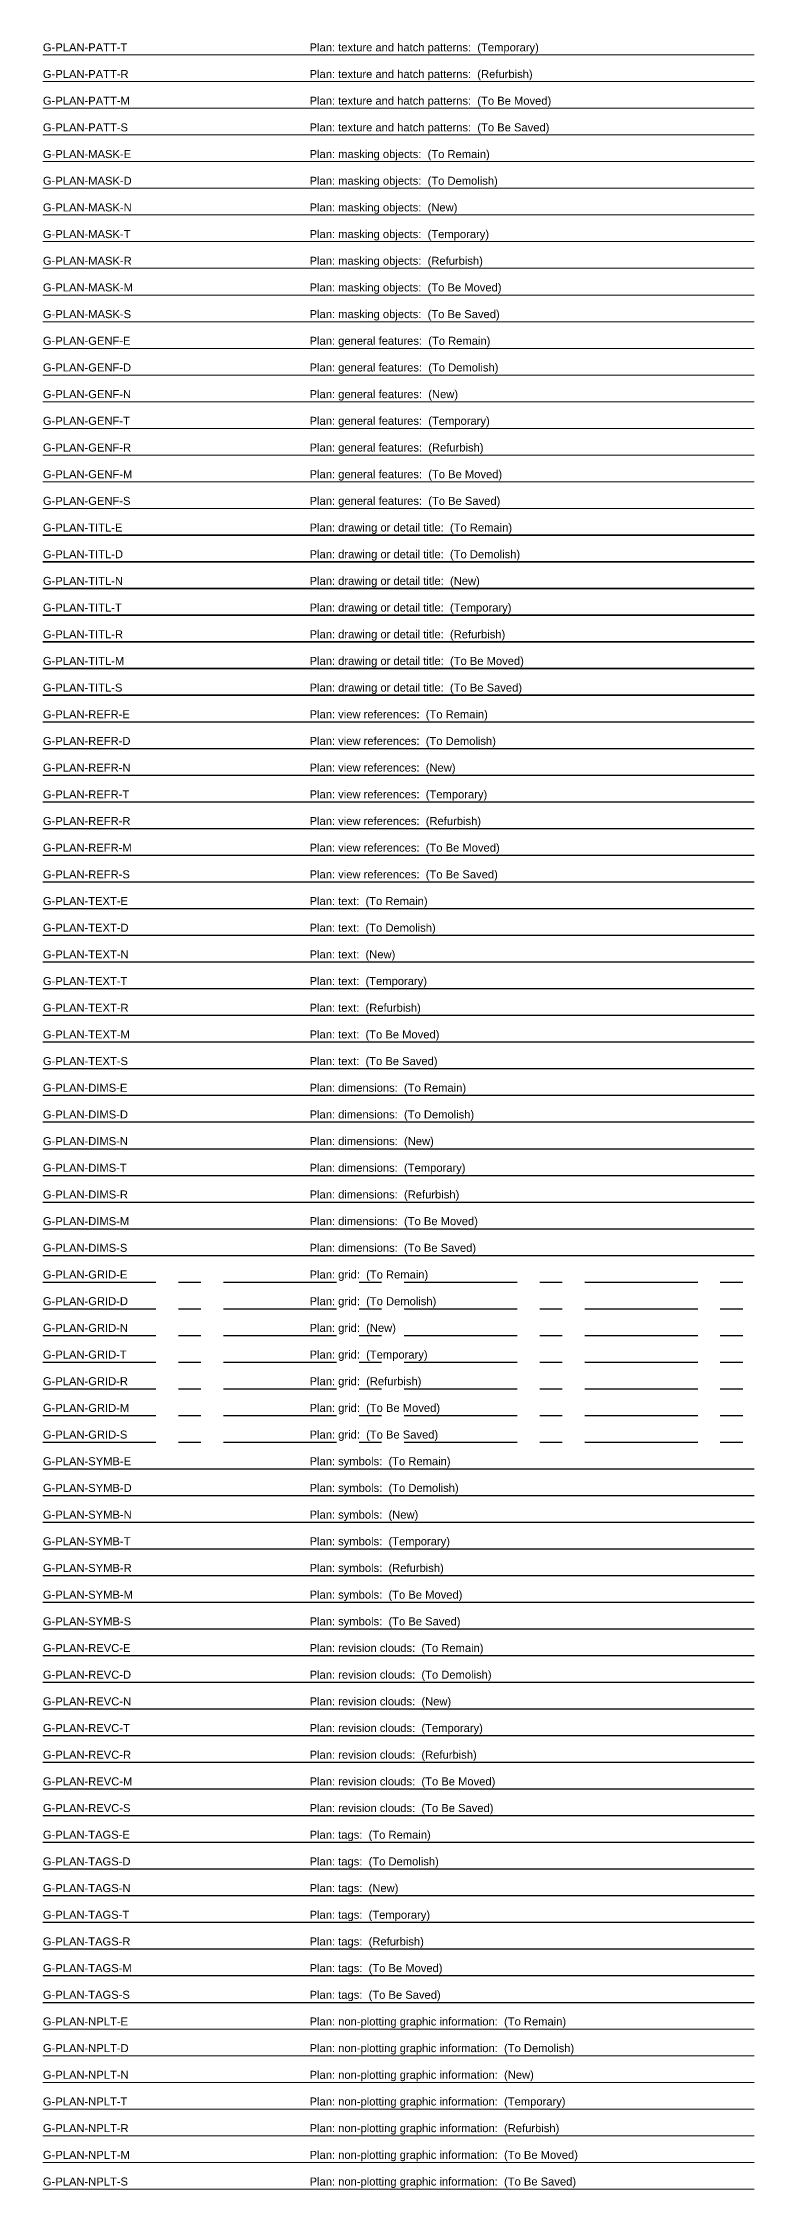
# Model space of a CAD drawing. Header units: millimetres. Extents: x 0 to 200, y -4838 to 3.
# Drawn here: x 0 to 200, y -4838 to -4234 of the extents above; entities that cross this region are included whole.
import ezdxf

# ---------------------------------------------------------------- set-up
doc = ezdxf.new("R2010")
doc.units = ezdxf.units.MM
doc.linetypes.add('CENTER', pattern=[50.8, 31.75, -6.35, 6.35, -6.35])
for name, color, linetype, lineweight in [('G-PLAN-DIMS-D', 11, 'Continuous', 25), ('G-PLAN-DIMS-E', 201, 'Continuous', 25), ('G-PLAN-DIMS-M', 51, 'Continuous', 25), ('G-PLAN-DIMS-N', 171, 'Continuous', 25), ('G-PLAN-DIMS-R', 131, 'Continuous', 25), ('G-PLAN-DIMS-S', 101, 'Continuous', 25), ('G-PLAN-DIMS-T', 31, 'Continuous', 25), ('G-PLAN-GENF-D', 10, 'Continuous', 18), ('G-PLAN-GENF-E', 200, 'Continuous', 18), ('G-PLAN-GENF-M', 50, 'Continuous', 18), ('G-PLAN-GENF-N', 170, 'Continuous', 18), ('G-PLAN-GENF-R', 130, 'Continuous', 18), ('G-PLAN-GENF-S', 100, 'Continuous', 18), ('G-PLAN-GENF-T', 30, 'Continuous', 18), ('G-PLAN-GRID-D', 11, 'CENTER', 25), ('G-PLAN-GRID-E', 201, 'CENTER', 25), ('G-PLAN-GRID-M', 51, 'CENTER', 25), ('G-PLAN-GRID-N', 171, 'CENTER', 25), ('G-PLAN-GRID-R', 131, 'CENTER', 25), ('G-PLAN-GRID-S', 101, 'CENTER', 25), ('G-PLAN-GRID-T', 31, 'CENTER', 25), ('G-PLAN-MASK-D', 10, 'Continuous', 18), ('G-PLAN-MASK-E', 200, 'Continuous', 18), ('G-PLAN-MASK-M', 50, 'Continuous', 18), ('G-PLAN-MASK-N', 170, 'Continuous', 18), ('G-PLAN-MASK-R', 130, 'Continuous', 18), ('G-PLAN-MASK-S', 100, 'Continuous', 18), ('G-PLAN-MASK-T', 30, 'Continuous', 18), ('G-PLAN-PATT-M', 59, 'Continuous', 13), ('G-PLAN-PATT-R', 139, 'Continuous', 13), ('G-PLAN-PATT-S', 109, 'Continuous', 13), ('G-PLAN-PATT-T', 39, 'Continuous', 13), ('G-PLAN-REFR-D', 11, 'Continuous', 25), ('G-PLAN-REFR-E', 201, 'Continuous', 25), ('G-PLAN-REFR-M', 51, 'Continuous', 25), ('G-PLAN-REFR-N', 171, 'Continuous', 25), ('G-PLAN-REFR-R', 131, 'Continuous', 25), ('G-PLAN-REFR-S', 101, 'Continuous', 25), ('G-PLAN-REFR-T', 31, 'Continuous', 25), ('G-PLAN-REVC-D', 71, 'Continuous', 25), ('G-PLAN-REVC-E', 71, 'Continuous', 25), ('G-PLAN-REVC-M', 71, 'Continuous', 25), ('G-PLAN-REVC-N', 71, 'Continuous', 25), ('G-PLAN-REVC-R', 71, 'Continuous', 25), ('G-PLAN-REVC-S', 71, 'Continuous', 25), ('G-PLAN-REVC-T', 71, 'Continuous', 25), ('G-PLAN-SYMB-D', 11, 'Continuous', 25), ('G-PLAN-SYMB-E', 201, 'Continuous', 25), ('G-PLAN-SYMB-M', 51, 'Continuous', 25), ('G-PLAN-SYMB-N', 171, 'Continuous', 25), ('G-PLAN-SYMB-R', 131, 'Continuous', 25), ('G-PLAN-SYMB-S', 101, 'Continuous', 25), ('G-PLAN-SYMB-T', 31, 'Continuous', 25), ('G-PLAN-TAGS-D', 11, 'Continuous', 25), ('G-PLAN-TAGS-E', 201, 'Continuous', 25), ('G-PLAN-TAGS-M', 51, 'Continuous', 25), ('G-PLAN-TAGS-N', 171, 'Continuous', 25), ('G-PLAN-TAGS-R', 131, 'Continuous', 25), ('G-PLAN-TAGS-S', 101, 'Continuous', 25), ('G-PLAN-TAGS-T', 31, 'Continuous', 25), ('G-PLAN-TEXT-D', 11, 'Continuous', 25), ('G-PLAN-TEXT-E', 201, 'Continuous', 25), ('G-PLAN-TEXT-M', 51, 'Continuous', 25), ('G-PLAN-TEXT-N', 171, 'Continuous', 25), ('G-PLAN-TEXT-R', 131, 'Continuous', 25), ('G-PLAN-TEXT-S', 101, 'Continuous', 25), ('G-PLAN-TEXT-T', 31, 'Continuous', 25), ('G-PLAN-TITL-D', 13, 'Continuous', 35), ('G-PLAN-TITL-E', 203, 'Continuous', 35), ('G-PLAN-TITL-M', 53, 'Continuous', 35), ('G-PLAN-TITL-N', 173, 'Continuous', 35), ('G-PLAN-TITL-R', 133, 'Continuous', 35), ('G-PLAN-TITL-S', 103, 'Continuous', 35), ('G-PLAN-TITL-T', 33, 'Continuous', 35)]:
    doc.layers.add(name, color=color, linetype=linetype, lineweight=lineweight)
for name, color, linetype, lineweight, plot in [('G-PLAN-NPLT-D', 140, 'Continuous', 18, False), ('G-PLAN-NPLT-E', 140, 'Continuous', 18, False), ('G-PLAN-NPLT-M', 140, 'Continuous', 18, False), ('G-PLAN-NPLT-N', 140, 'Continuous', 18, False), ('G-PLAN-NPLT-R', 140, 'Continuous', 18, False), ('G-PLAN-NPLT-S', 140, 'Continuous', 18, False), ('G-PLAN-NPLT-T', 140, 'Continuous', 18, False)]:
    doc.layers.add(name, color=color, linetype=linetype, lineweight=lineweight, plot=plot)
doc.styles.get("Standard").update_dxf_attribs({"font": 'arial.ttf'})

# ---------------------------------------------------------------- blocks, each defined once
blk = doc.blocks.new('AecLayers_SingleLetter_Augmented_UpperPhasing_G_2D')
at = {"layer": 'G-PLAN-DIMS-D'}
blk.add_line((0, -4537.5), (200, -4537.5), dxfattribs=at)
at = {"layer": 'G-PLAN-DIMS-E'}
blk.add_line((0, -4530), (200, -4530), dxfattribs=at)
at = {"layer": 'G-PLAN-DIMS-M'}
blk.add_line((0, -4567.5), (200, -4567.5), dxfattribs=at)
at = {"layer": 'G-PLAN-DIMS-N'}
blk.add_line((0, -4545), (200, -4545), dxfattribs=at)
at = {"layer": 'G-PLAN-DIMS-R'}
blk.add_line((0, -4560), (200, -4560), dxfattribs=at)
at = {"layer": 'G-PLAN-DIMS-S'}
blk.add_line((0, -4575), (200, -4575), dxfattribs=at)
at = {"layer": 'G-PLAN-DIMS-T'}
blk.add_line((0, -4552.5), (200, -4552.5), dxfattribs=at)
at = {"layer": 'G-PLAN-GENF-D'}
blk.add_line((0, -4327.5), (200, -4327.5), dxfattribs=at)
at = {"layer": 'G-PLAN-GENF-E'}
blk.add_line((0, -4320), (200, -4320), dxfattribs=at)
at = {"layer": 'G-PLAN-GENF-M'}
blk.add_line((0, -4357.5), (200, -4357.5), dxfattribs=at)
at = {"layer": 'G-PLAN-GENF-N'}
blk.add_line((0, -4335), (200, -4335), dxfattribs=at)
at = {"layer": 'G-PLAN-GENF-R'}
blk.add_line((0, -4350), (200, -4350), dxfattribs=at)
at = {"layer": 'G-PLAN-GENF-S'}
blk.add_line((0, -4365), (200, -4365), dxfattribs=at)
at = {"layer": 'G-PLAN-GENF-T'}
blk.add_line((0, -4342.5), (200, -4342.5), dxfattribs=at)
at = {"layer": 'G-PLAN-GRID-D'}
blk.add_line((0, -4590), (200, -4590), dxfattribs=at)
at = {"layer": 'G-PLAN-GRID-E'}
blk.add_line((0, -4582.5), (200, -4582.5), dxfattribs=at)
at = {"layer": 'G-PLAN-GRID-M'}
blk.add_line((0, -4620), (200, -4620), dxfattribs=at)
at = {"layer": 'G-PLAN-GRID-N'}
blk.add_line((0, -4597.5), (200, -4597.5), dxfattribs=at)
at = {"layer": 'G-PLAN-GRID-R'}
blk.add_line((0, -4612.5), (200, -4612.5), dxfattribs=at)
at = {"layer": 'G-PLAN-GRID-S'}
blk.add_line((0, -4627.5), (200, -4627.5), dxfattribs=at)
at = {"layer": 'G-PLAN-GRID-T'}
blk.add_line((0, -4605), (200, -4605), dxfattribs=at)
at = {"layer": 'G-PLAN-MASK-D'}
blk.add_line((0, -4275), (200, -4275), dxfattribs=at)
at = {"layer": 'G-PLAN-MASK-E'}
blk.add_line((0, -4267.5), (200, -4267.5), dxfattribs=at)
at = {"layer": 'G-PLAN-MASK-M'}
blk.add_line((0, -4305), (200, -4305), dxfattribs=at)
at = {"layer": 'G-PLAN-MASK-N'}
blk.add_line((0, -4282.5), (200, -4282.5), dxfattribs=at)
at = {"layer": 'G-PLAN-MASK-R'}
blk.add_line((0, -4297.5), (200, -4297.5), dxfattribs=at)
at = {"layer": 'G-PLAN-MASK-S'}
blk.add_line((0, -4312.5), (200, -4312.5), dxfattribs=at)
at = {"layer": 'G-PLAN-MASK-T'}
blk.add_line((0, -4290), (200, -4290), dxfattribs=at)
at = {"layer": 'G-PLAN-NPLT-D'}
blk.add_line((0, -4800), (200, -4800), dxfattribs=at)
at = {"layer": 'G-PLAN-NPLT-E'}
blk.add_line((0, -4792.5), (200, -4792.5), dxfattribs=at)
at = {"layer": 'G-PLAN-NPLT-M'}
blk.add_line((0, -4830), (200, -4830), dxfattribs=at)
at = {"layer": 'G-PLAN-NPLT-N'}
blk.add_line((0, -4807.5), (200, -4807.5), dxfattribs=at)
at = {"layer": 'G-PLAN-NPLT-R'}
blk.add_line((0, -4822.5), (200, -4822.5), dxfattribs=at)
at = {"layer": 'G-PLAN-NPLT-S'}
blk.add_line((0, -4837.5), (200, -4837.5), dxfattribs=at)
at = {"layer": 'G-PLAN-NPLT-T'}
blk.add_line((0, -4815), (200, -4815), dxfattribs=at)
at = {"layer": 'G-PLAN-PATT-M'}
blk.add_line((0, -4252.5), (200, -4252.5), dxfattribs=at)
at = {"layer": 'G-PLAN-PATT-R'}
blk.add_line((0, -4245), (200, -4245), dxfattribs=at)
at = {"layer": 'G-PLAN-PATT-S'}
blk.add_line((0, -4260), (200, -4260), dxfattribs=at)
at = {"layer": 'G-PLAN-PATT-T'}
blk.add_line((0, -4237.5), (200, -4237.5), dxfattribs=at)
at = {"layer": 'G-PLAN-REFR-D'}
blk.add_line((0, -4432.5), (200, -4432.5), dxfattribs=at)
at = {"layer": 'G-PLAN-REFR-E'}
blk.add_line((0, -4425), (200, -4425), dxfattribs=at)
at = {"layer": 'G-PLAN-REFR-M'}
blk.add_line((0, -4462.5), (200, -4462.5), dxfattribs=at)
at = {"layer": 'G-PLAN-REFR-N'}
blk.add_line((0, -4440), (200, -4440), dxfattribs=at)
at = {"layer": 'G-PLAN-REFR-R'}
blk.add_line((0, -4455), (200, -4455), dxfattribs=at)
at = {"layer": 'G-PLAN-REFR-S'}
blk.add_line((0, -4470), (200, -4470), dxfattribs=at)
at = {"layer": 'G-PLAN-REFR-T'}
blk.add_line((0, -4447.5), (200, -4447.5), dxfattribs=at)
at = {"layer": 'G-PLAN-REVC-D'}
blk.add_line((0, -4695), (200, -4695), dxfattribs=at)
at = {"layer": 'G-PLAN-REVC-E'}
blk.add_line((0, -4687.5), (200, -4687.5), dxfattribs=at)
at = {"layer": 'G-PLAN-REVC-M'}
blk.add_line((0, -4725), (200, -4725), dxfattribs=at)
at = {"layer": 'G-PLAN-REVC-N'}
blk.add_line((0, -4702.5), (200, -4702.5), dxfattribs=at)
at = {"layer": 'G-PLAN-REVC-R'}
blk.add_line((0, -4717.5), (200, -4717.5), dxfattribs=at)
at = {"layer": 'G-PLAN-REVC-S'}
blk.add_line((0, -4732.5), (200, -4732.5), dxfattribs=at)
at = {"layer": 'G-PLAN-REVC-T'}
blk.add_line((0, -4710), (200, -4710), dxfattribs=at)
at = {"layer": 'G-PLAN-SYMB-D'}
blk.add_line((0, -4642.5), (200, -4642.5), dxfattribs=at)
at = {"layer": 'G-PLAN-SYMB-E'}
blk.add_line((0, -4635), (200, -4635), dxfattribs=at)
at = {"layer": 'G-PLAN-SYMB-M'}
blk.add_line((0, -4672.5), (200, -4672.5), dxfattribs=at)
at = {"layer": 'G-PLAN-SYMB-N'}
blk.add_line((0, -4650), (200, -4650), dxfattribs=at)
at = {"layer": 'G-PLAN-SYMB-R'}
blk.add_line((0, -4665), (200, -4665), dxfattribs=at)
at = {"layer": 'G-PLAN-SYMB-S'}
blk.add_line((0, -4680), (200, -4680), dxfattribs=at)
at = {"layer": 'G-PLAN-SYMB-T'}
blk.add_line((0, -4657.5), (200, -4657.5), dxfattribs=at)
at = {"layer": 'G-PLAN-TAGS-D'}
blk.add_line((0, -4747.5), (200, -4747.5), dxfattribs=at)
at = {"layer": 'G-PLAN-TAGS-E'}
blk.add_line((0, -4740), (200, -4740), dxfattribs=at)
at = {"layer": 'G-PLAN-TAGS-M'}
blk.add_line((0, -4777.5), (200, -4777.5), dxfattribs=at)
at = {"layer": 'G-PLAN-TAGS-N'}
blk.add_line((0, -4755), (200, -4755), dxfattribs=at)
at = {"layer": 'G-PLAN-TAGS-R'}
blk.add_line((0, -4770), (200, -4770), dxfattribs=at)
at = {"layer": 'G-PLAN-TAGS-S'}
blk.add_line((0, -4785), (200, -4785), dxfattribs=at)
at = {"layer": 'G-PLAN-TAGS-T'}
blk.add_line((0, -4762.5), (200, -4762.5), dxfattribs=at)
at = {"layer": 'G-PLAN-TEXT-D'}
blk.add_line((0, -4485), (200, -4485), dxfattribs=at)
at = {"layer": 'G-PLAN-TEXT-E'}
blk.add_line((0, -4477.5), (200, -4477.5), dxfattribs=at)
at = {"layer": 'G-PLAN-TEXT-M'}
blk.add_line((0, -4515), (200, -4515), dxfattribs=at)
at = {"layer": 'G-PLAN-TEXT-N'}
blk.add_line((0, -4492.5), (200, -4492.5), dxfattribs=at)
at = {"layer": 'G-PLAN-TEXT-R'}
blk.add_line((0, -4507.5), (200, -4507.5), dxfattribs=at)
at = {"layer": 'G-PLAN-TEXT-S'}
blk.add_line((0, -4522.5), (200, -4522.5), dxfattribs=at)
at = {"layer": 'G-PLAN-TEXT-T'}
blk.add_line((0, -4500), (200, -4500), dxfattribs=at)
at = {"layer": 'G-PLAN-TITL-D'}
blk.add_line((0, -4380), (200, -4380), dxfattribs=at)
at = {"layer": 'G-PLAN-TITL-E'}
blk.add_line((0, -4372.5), (200, -4372.5), dxfattribs=at)
at = {"layer": 'G-PLAN-TITL-M'}
blk.add_line((0, -4410), (200, -4410), dxfattribs=at)
at = {"layer": 'G-PLAN-TITL-N'}
blk.add_line((0, -4387.5), (200, -4387.5), dxfattribs=at)
at = {"layer": 'G-PLAN-TITL-R'}
blk.add_line((0, -4402.5), (200, -4402.5), dxfattribs=at)
at = {"layer": 'G-PLAN-TITL-S'}
blk.add_line((0, -4417.5), (200, -4417.5), dxfattribs=at)
at = {"layer": 'G-PLAN-TITL-T'}
blk.add_line((0, -4395), (200, -4395), dxfattribs=at)
at = {"layer": 'G-PLAN-DIMS-D'}
for s, p in [('G-PLAN-DIMS-D', (0, -4536.5)), ('Plan: dimensions:  (To Demolish)', (75, -4536.5))]:
    blk.add_text(s, height=2.25, dxfattribs=at).set_placement(p)
at = {"layer": 'G-PLAN-DIMS-E'}
for s, p in [('G-PLAN-DIMS-E', (0, -4529)), ('Plan: dimensions:  (To Remain)', (75, -4529))]:
    blk.add_text(s, height=2.25, dxfattribs=at).set_placement(p)
at = {"layer": 'G-PLAN-DIMS-M'}
for s, p in [('G-PLAN-DIMS-M', (0, -4566.5)), ('Plan: dimensions:  (To Be Moved)', (75, -4566.5))]:
    blk.add_text(s, height=2.25, dxfattribs=at).set_placement(p)
at = {"layer": 'G-PLAN-DIMS-N'}
for s, p in [('G-PLAN-DIMS-N', (0, -4544)), ('Plan: dimensions:  (New)', (75, -4544))]:
    blk.add_text(s, height=2.25, dxfattribs=at).set_placement(p)
at = {"layer": 'G-PLAN-DIMS-R'}
for s, p in [('G-PLAN-DIMS-R', (0, -4559)), ('Plan: dimensions:  (Refurbish)', (75, -4559))]:
    blk.add_text(s, height=2.25, dxfattribs=at).set_placement(p)
at = {"layer": 'G-PLAN-DIMS-S'}
for s, p in [('G-PLAN-DIMS-S', (0, -4574)), ('Plan: dimensions:  (To Be Saved)', (75, -4574))]:
    blk.add_text(s, height=2.25, dxfattribs=at).set_placement(p)
at = {"layer": 'G-PLAN-DIMS-T'}
for s, p in [('G-PLAN-DIMS-T', (0, -4551.5)), ('Plan: dimensions:  (Temporary)', (75, -4551.5))]:
    blk.add_text(s, height=2.25, dxfattribs=at).set_placement(p)
at = {"layer": 'G-PLAN-GENF-D'}
for s, p in [('G-PLAN-GENF-D', (0, -4326.5)), ('Plan: general features:  (To Demolish)', (75, -4326.5))]:
    blk.add_text(s, height=2.25, dxfattribs=at).set_placement(p)
at = {"layer": 'G-PLAN-GENF-E'}
for s, p in [('G-PLAN-GENF-E', (0, -4319)), ('Plan: general features:  (To Remain)', (75, -4319))]:
    blk.add_text(s, height=2.25, dxfattribs=at).set_placement(p)
at = {"layer": 'G-PLAN-GENF-M'}
for s, p in [('G-PLAN-GENF-M', (0, -4356.5)), ('Plan: general features:  (To Be Moved)', (75, -4356.5))]:
    blk.add_text(s, height=2.25, dxfattribs=at).set_placement(p)
at = {"layer": 'G-PLAN-GENF-N'}
for s, p in [('G-PLAN-GENF-N', (0, -4334)), ('Plan: general features:  (New)', (75, -4334))]:
    blk.add_text(s, height=2.25, dxfattribs=at).set_placement(p)
at = {"layer": 'G-PLAN-GENF-R'}
for s, p in [('G-PLAN-GENF-R', (0, -4349)), ('Plan: general features:  (Refurbish)', (75, -4349))]:
    blk.add_text(s, height=2.25, dxfattribs=at).set_placement(p)
at = {"layer": 'G-PLAN-GENF-S'}
for s, p in [('G-PLAN-GENF-S', (0, -4364)), ('Plan: general features:  (To Be Saved)', (75, -4364))]:
    blk.add_text(s, height=2.25, dxfattribs=at).set_placement(p)
at = {"layer": 'G-PLAN-GENF-T'}
for s, p in [('G-PLAN-GENF-T', (0, -4341.5)), ('Plan: general features:  (Temporary)', (75, -4341.5))]:
    blk.add_text(s, height=2.25, dxfattribs=at).set_placement(p)
at = {"layer": 'G-PLAN-GRID-D'}
for s, p in [('G-PLAN-GRID-D', (0, -4589)), ('Plan: grid:  (To Demolish)', (75, -4589))]:
    blk.add_text(s, height=2.25, dxfattribs=at).set_placement(p)
at = {"layer": 'G-PLAN-GRID-E'}
for s, p in [('G-PLAN-GRID-E', (0, -4581.5)), ('Plan: grid:  (To Remain)', (75, -4581.5))]:
    blk.add_text(s, height=2.25, dxfattribs=at).set_placement(p)
at = {"layer": 'G-PLAN-GRID-M'}
for s, p in [('G-PLAN-GRID-M', (0, -4619)), ('Plan: grid:  (To Be Moved)', (75, -4619))]:
    blk.add_text(s, height=2.25, dxfattribs=at).set_placement(p)
at = {"layer": 'G-PLAN-GRID-N'}
for s, p in [('G-PLAN-GRID-N', (0, -4596.5)), ('Plan: grid:  (New)', (75, -4596.5))]:
    blk.add_text(s, height=2.25, dxfattribs=at).set_placement(p)
at = {"layer": 'G-PLAN-GRID-R'}
for s, p in [('G-PLAN-GRID-R', (0, -4611.5)), ('Plan: grid:  (Refurbish)', (75, -4611.5))]:
    blk.add_text(s, height=2.25, dxfattribs=at).set_placement(p)
at = {"layer": 'G-PLAN-GRID-S'}
for s, p in [('G-PLAN-GRID-S', (0, -4626.5)), ('Plan: grid:  (To Be Saved)', (75, -4626.5))]:
    blk.add_text(s, height=2.25, dxfattribs=at).set_placement(p)
at = {"layer": 'G-PLAN-GRID-T'}
for s, p in [('G-PLAN-GRID-T', (0, -4604)), ('Plan: grid:  (Temporary)', (75, -4604))]:
    blk.add_text(s, height=2.25, dxfattribs=at).set_placement(p)
at = {"layer": 'G-PLAN-MASK-D'}
for s, p in [('G-PLAN-MASK-D', (0, -4274)), ('Plan: masking objects:  (To Demolish)', (75, -4274))]:
    blk.add_text(s, height=2.25, dxfattribs=at).set_placement(p)
at = {"layer": 'G-PLAN-MASK-E'}
for s, p in [('G-PLAN-MASK-E', (0, -4266.5)), ('Plan: masking objects:  (To Remain)', (75, -4266.5))]:
    blk.add_text(s, height=2.25, dxfattribs=at).set_placement(p)
at = {"layer": 'G-PLAN-MASK-M'}
for s, p in [('G-PLAN-MASK-M', (0, -4304)), ('Plan: masking objects:  (To Be Moved)', (75, -4304))]:
    blk.add_text(s, height=2.25, dxfattribs=at).set_placement(p)
at = {"layer": 'G-PLAN-MASK-N'}
for s, p in [('G-PLAN-MASK-N', (0, -4281.5)), ('Plan: masking objects:  (New)', (75, -4281.5))]:
    blk.add_text(s, height=2.25, dxfattribs=at).set_placement(p)
at = {"layer": 'G-PLAN-MASK-R'}
for s, p in [('G-PLAN-MASK-R', (0, -4296.5)), ('Plan: masking objects:  (Refurbish)', (75, -4296.5))]:
    blk.add_text(s, height=2.25, dxfattribs=at).set_placement(p)
at = {"layer": 'G-PLAN-MASK-S'}
for s, p in [('G-PLAN-MASK-S', (0, -4311.5)), ('Plan: masking objects:  (To Be Saved)', (75, -4311.5))]:
    blk.add_text(s, height=2.25, dxfattribs=at).set_placement(p)
at = {"layer": 'G-PLAN-MASK-T'}
for s, p in [('G-PLAN-MASK-T', (0, -4289)), ('Plan: masking objects:  (Temporary)', (75, -4289))]:
    blk.add_text(s, height=2.25, dxfattribs=at).set_placement(p)
at = {"layer": 'G-PLAN-NPLT-D'}
for s, p in [('G-PLAN-NPLT-D', (0, -4799)), ('Plan: non-plotting graphic information:  (To Demolish)', (75, -4799))]:
    blk.add_text(s, height=2.25, dxfattribs=at).set_placement(p)
at = {"layer": 'G-PLAN-NPLT-E'}
for s, p in [('G-PLAN-NPLT-E', (0, -4791.5)), ('Plan: non-plotting graphic information:  (To Remain)', (75, -4791.5))]:
    blk.add_text(s, height=2.25, dxfattribs=at).set_placement(p)
at = {"layer": 'G-PLAN-NPLT-M'}
for s, p in [('G-PLAN-NPLT-M', (0, -4829)), ('Plan: non-plotting graphic information:  (To Be Moved)', (75, -4829))]:
    blk.add_text(s, height=2.25, dxfattribs=at).set_placement(p)
at = {"layer": 'G-PLAN-NPLT-N'}
for s, p in [('G-PLAN-NPLT-N', (0, -4806.5)), ('Plan: non-plotting graphic information:  (New)', (75, -4806.5))]:
    blk.add_text(s, height=2.25, dxfattribs=at).set_placement(p)
at = {"layer": 'G-PLAN-NPLT-R'}
for s, p in [('G-PLAN-NPLT-R', (0, -4821.5)), ('Plan: non-plotting graphic information:  (Refurbish)', (75, -4821.5))]:
    blk.add_text(s, height=2.25, dxfattribs=at).set_placement(p)
at = {"layer": 'G-PLAN-NPLT-S'}
for s, p in [('G-PLAN-NPLT-S', (0, -4836.5)), ('Plan: non-plotting graphic information:  (To Be Saved)', (75, -4836.5))]:
    blk.add_text(s, height=2.25, dxfattribs=at).set_placement(p)
at = {"layer": 'G-PLAN-NPLT-T'}
for s, p in [('G-PLAN-NPLT-T', (0, -4814)), ('Plan: non-plotting graphic information:  (Temporary)', (75, -4814))]:
    blk.add_text(s, height=2.25, dxfattribs=at).set_placement(p)
at = {"layer": 'G-PLAN-PATT-M'}
for s, p in [('G-PLAN-PATT-M', (0, -4251.5)), ('Plan: texture and hatch patterns:  (To Be Moved)', (75, -4251.5))]:
    blk.add_text(s, height=2.25, dxfattribs=at).set_placement(p)
at = {"layer": 'G-PLAN-PATT-R'}
for s, p in [('Plan: texture and hatch patterns:  (Refurbish)', (75, -4244)), ('G-PLAN-PATT-R', (0, -4244))]:
    blk.add_text(s, height=2.25, dxfattribs=at).set_placement(p)
at = {"layer": 'G-PLAN-PATT-S'}
for s, p in [('G-PLAN-PATT-S', (0, -4259)), ('Plan: texture and hatch patterns:  (To Be Saved)', (75, -4259))]:
    blk.add_text(s, height=2.25, dxfattribs=at).set_placement(p)
at = {"layer": 'G-PLAN-PATT-T'}
for s, p in [('G-PLAN-PATT-T', (0, -4236.5)), ('Plan: texture and hatch patterns:  (Temporary)', (75, -4236.5))]:
    blk.add_text(s, height=2.25, dxfattribs=at).set_placement(p)
at = {"layer": 'G-PLAN-REFR-D'}
for s, p in [('G-PLAN-REFR-D', (0, -4431.5)), ('Plan: view references:  (To Demolish)', (75, -4431.5))]:
    blk.add_text(s, height=2.25, dxfattribs=at).set_placement(p)
at = {"layer": 'G-PLAN-REFR-E'}
for s, p in [('G-PLAN-REFR-E', (0, -4424)), ('Plan: view references:  (To Remain)', (75, -4424))]:
    blk.add_text(s, height=2.25, dxfattribs=at).set_placement(p)
at = {"layer": 'G-PLAN-REFR-M'}
for s, p in [('G-PLAN-REFR-M', (0, -4461.5)), ('Plan: view references:  (To Be Moved)', (75, -4461.5))]:
    blk.add_text(s, height=2.25, dxfattribs=at).set_placement(p)
at = {"layer": 'G-PLAN-REFR-N'}
for s, p in [('G-PLAN-REFR-N', (0, -4439)), ('Plan: view references:  (New)', (75, -4439))]:
    blk.add_text(s, height=2.25, dxfattribs=at).set_placement(p)
at = {"layer": 'G-PLAN-REFR-R'}
for s, p in [('G-PLAN-REFR-R', (0, -4454)), ('Plan: view references:  (Refurbish)', (75, -4454))]:
    blk.add_text(s, height=2.25, dxfattribs=at).set_placement(p)
at = {"layer": 'G-PLAN-REFR-S'}
for s, p in [('G-PLAN-REFR-S', (0, -4469)), ('Plan: view references:  (To Be Saved)', (75, -4469))]:
    blk.add_text(s, height=2.25, dxfattribs=at).set_placement(p)
at = {"layer": 'G-PLAN-REFR-T'}
for s, p in [('G-PLAN-REFR-T', (0, -4446.5)), ('Plan: view references:  (Temporary)', (75, -4446.5))]:
    blk.add_text(s, height=2.25, dxfattribs=at).set_placement(p)
at = {"layer": 'G-PLAN-REVC-D'}
for s, p in [('G-PLAN-REVC-D', (0, -4694)), ('Plan: revision clouds:  (To Demolish)', (75, -4694))]:
    blk.add_text(s, height=2.25, dxfattribs=at).set_placement(p)
at = {"layer": 'G-PLAN-REVC-E'}
for s, p in [('G-PLAN-REVC-E', (0, -4686.5)), ('Plan: revision clouds:  (To Remain)', (75, -4686.5))]:
    blk.add_text(s, height=2.25, dxfattribs=at).set_placement(p)
at = {"layer": 'G-PLAN-REVC-M'}
for s, p in [('G-PLAN-REVC-M', (0, -4724)), ('Plan: revision clouds:  (To Be Moved)', (75, -4724))]:
    blk.add_text(s, height=2.25, dxfattribs=at).set_placement(p)
at = {"layer": 'G-PLAN-REVC-N'}
for s, p in [('G-PLAN-REVC-N', (0, -4701.5)), ('Plan: revision clouds:  (New)', (75, -4701.5))]:
    blk.add_text(s, height=2.25, dxfattribs=at).set_placement(p)
at = {"layer": 'G-PLAN-REVC-R'}
for s, p in [('G-PLAN-REVC-R', (0, -4716.5)), ('Plan: revision clouds:  (Refurbish)', (75, -4716.5))]:
    blk.add_text(s, height=2.25, dxfattribs=at).set_placement(p)
at = {"layer": 'G-PLAN-REVC-S'}
for s, p in [('G-PLAN-REVC-S', (0, -4731.5)), ('Plan: revision clouds:  (To Be Saved)', (75, -4731.5))]:
    blk.add_text(s, height=2.25, dxfattribs=at).set_placement(p)
at = {"layer": 'G-PLAN-REVC-T'}
for s, p in [('G-PLAN-REVC-T', (0, -4709)), ('Plan: revision clouds:  (Temporary)', (75, -4709))]:
    blk.add_text(s, height=2.25, dxfattribs=at).set_placement(p)
at = {"layer": 'G-PLAN-SYMB-D'}
for s, p in [('G-PLAN-SYMB-D', (0, -4641.5)), ('Plan: symbols:  (To Demolish)', (75, -4641.5))]:
    blk.add_text(s, height=2.25, dxfattribs=at).set_placement(p)
at = {"layer": 'G-PLAN-SYMB-E'}
for s, p in [('G-PLAN-SYMB-E', (0, -4634)), ('Plan: symbols:  (To Remain)', (75, -4634))]:
    blk.add_text(s, height=2.25, dxfattribs=at).set_placement(p)
at = {"layer": 'G-PLAN-SYMB-M'}
for s, p in [('G-PLAN-SYMB-M', (0, -4671.5)), ('Plan: symbols:  (To Be Moved)', (75, -4671.5))]:
    blk.add_text(s, height=2.25, dxfattribs=at).set_placement(p)
at = {"layer": 'G-PLAN-SYMB-N'}
for s, p in [('G-PLAN-SYMB-N', (0, -4649)), ('Plan: symbols:  (New)', (75, -4649))]:
    blk.add_text(s, height=2.25, dxfattribs=at).set_placement(p)
at = {"layer": 'G-PLAN-SYMB-R'}
for s, p in [('G-PLAN-SYMB-R', (0, -4664)), ('Plan: symbols:  (Refurbish)', (75, -4664))]:
    blk.add_text(s, height=2.25, dxfattribs=at).set_placement(p)
at = {"layer": 'G-PLAN-SYMB-S'}
for s, p in [('G-PLAN-SYMB-S', (0, -4679)), ('Plan: symbols:  (To Be Saved)', (75, -4679))]:
    blk.add_text(s, height=2.25, dxfattribs=at).set_placement(p)
at = {"layer": 'G-PLAN-SYMB-T'}
for s, p in [('G-PLAN-SYMB-T', (0, -4656.5)), ('Plan: symbols:  (Temporary)', (75, -4656.5))]:
    blk.add_text(s, height=2.25, dxfattribs=at).set_placement(p)
at = {"layer": 'G-PLAN-TAGS-D'}
for s, p in [('G-PLAN-TAGS-D', (0, -4746.5)), ('Plan: tags:  (To Demolish)', (75, -4746.5))]:
    blk.add_text(s, height=2.25, dxfattribs=at).set_placement(p)
at = {"layer": 'G-PLAN-TAGS-E'}
for s, p in [('G-PLAN-TAGS-E', (0, -4739)), ('Plan: tags:  (To Remain)', (75, -4739))]:
    blk.add_text(s, height=2.25, dxfattribs=at).set_placement(p)
at = {"layer": 'G-PLAN-TAGS-M'}
for s, p in [('G-PLAN-TAGS-M', (0, -4776.5)), ('Plan: tags:  (To Be Moved)', (75, -4776.5))]:
    blk.add_text(s, height=2.25, dxfattribs=at).set_placement(p)
at = {"layer": 'G-PLAN-TAGS-N'}
for s, p in [('G-PLAN-TAGS-N', (0, -4754)), ('Plan: tags:  (New)', (75, -4754))]:
    blk.add_text(s, height=2.25, dxfattribs=at).set_placement(p)
at = {"layer": 'G-PLAN-TAGS-R'}
for s, p in [('G-PLAN-TAGS-R', (0, -4769)), ('Plan: tags:  (Refurbish)', (75, -4769))]:
    blk.add_text(s, height=2.25, dxfattribs=at).set_placement(p)
at = {"layer": 'G-PLAN-TAGS-S'}
for s, p in [('G-PLAN-TAGS-S', (0, -4784)), ('Plan: tags:  (To Be Saved)', (75, -4784))]:
    blk.add_text(s, height=2.25, dxfattribs=at).set_placement(p)
at = {"layer": 'G-PLAN-TAGS-T'}
for s, p in [('G-PLAN-TAGS-T', (0, -4761.5)), ('Plan: tags:  (Temporary)', (75, -4761.5))]:
    blk.add_text(s, height=2.25, dxfattribs=at).set_placement(p)
at = {"layer": 'G-PLAN-TEXT-D'}
for s, p in [('G-PLAN-TEXT-D', (0, -4484)), ('Plan: text:  (To Demolish)', (75, -4484))]:
    blk.add_text(s, height=2.25, dxfattribs=at).set_placement(p)
at = {"layer": 'G-PLAN-TEXT-E'}
for s, p in [('G-PLAN-TEXT-E', (0, -4476.5)), ('Plan: text:  (To Remain)', (75, -4476.5))]:
    blk.add_text(s, height=2.25, dxfattribs=at).set_placement(p)
at = {"layer": 'G-PLAN-TEXT-M'}
for s, p in [('G-PLAN-TEXT-M', (0, -4514)), ('Plan: text:  (To Be Moved)', (75, -4514))]:
    blk.add_text(s, height=2.25, dxfattribs=at).set_placement(p)
at = {"layer": 'G-PLAN-TEXT-N'}
for s, p in [('G-PLAN-TEXT-N', (0, -4491.5)), ('Plan: text:  (New)', (75, -4491.5))]:
    blk.add_text(s, height=2.25, dxfattribs=at).set_placement(p)
at = {"layer": 'G-PLAN-TEXT-R'}
for s, p in [('G-PLAN-TEXT-R', (0, -4506.5)), ('Plan: text:  (Refurbish)', (75, -4506.5))]:
    blk.add_text(s, height=2.25, dxfattribs=at).set_placement(p)
at = {"layer": 'G-PLAN-TEXT-S'}
for s, p in [('G-PLAN-TEXT-S', (0, -4521.5)), ('Plan: text:  (To Be Saved)', (75, -4521.5))]:
    blk.add_text(s, height=2.25, dxfattribs=at).set_placement(p)
at = {"layer": 'G-PLAN-TEXT-T'}
for s, p in [('G-PLAN-TEXT-T', (0, -4499)), ('Plan: text:  (Temporary)', (75, -4499))]:
    blk.add_text(s, height=2.25, dxfattribs=at).set_placement(p)
at = {"layer": 'G-PLAN-TITL-D'}
for s, p in [('G-PLAN-TITL-D', (0, -4379)), ('Plan: drawing or detail title:  (To Demolish)', (75, -4379))]:
    blk.add_text(s, height=2.25, dxfattribs=at).set_placement(p)
at = {"layer": 'G-PLAN-TITL-E'}
for s, p in [('G-PLAN-TITL-E', (0, -4371.5)), ('Plan: drawing or detail title:  (To Remain)', (75, -4371.5))]:
    blk.add_text(s, height=2.25, dxfattribs=at).set_placement(p)
at = {"layer": 'G-PLAN-TITL-M'}
for s, p in [('G-PLAN-TITL-M', (0, -4409)), ('Plan: drawing or detail title:  (To Be Moved)', (75, -4409))]:
    blk.add_text(s, height=2.25, dxfattribs=at).set_placement(p)
at = {"layer": 'G-PLAN-TITL-N'}
for s, p in [('G-PLAN-TITL-N', (0, -4386.5)), ('Plan: drawing or detail title:  (New)', (75, -4386.5))]:
    blk.add_text(s, height=2.25, dxfattribs=at).set_placement(p)
at = {"layer": 'G-PLAN-TITL-R'}
for s, p in [('G-PLAN-TITL-R', (0, -4401.5)), ('Plan: drawing or detail title:  (Refurbish)', (75, -4401.5))]:
    blk.add_text(s, height=2.25, dxfattribs=at).set_placement(p)
at = {"layer": 'G-PLAN-TITL-S'}
for s, p in [('G-PLAN-TITL-S', (0, -4416.5)), ('Plan: drawing or detail title:  (To Be Saved)', (75, -4416.5))]:
    blk.add_text(s, height=2.25, dxfattribs=at).set_placement(p)
at = {"layer": 'G-PLAN-TITL-T'}
for s, p in [('G-PLAN-TITL-T', (0, -4394)), ('Plan: drawing or detail title:  (Temporary)', (75, -4394))]:
    blk.add_text(s, height=2.25, dxfattribs=at).set_placement(p)

msp = doc.modelspace()

# ---------------------------------------------------------------- block references
at = {"layer": 'G-PLAN-NPLT-S'}
msp.add_blockref('AecLayers_SingleLetter_Augmented_UpperPhasing_G_2D', (0, 0), dxfattribs=at)

doc.saveas('drawing.dxf')
